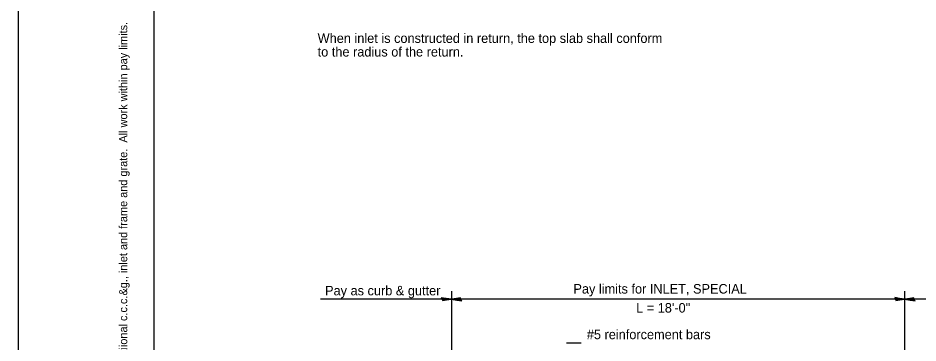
# Model space of a CAD drawing. Extents: x 0 to 2.83, y -0.1 to 1.83.
# Drawn here: x 0 to 1.103, y 0.696 to 1.094 of the extents above; entities that cross this region are included whole.
import ezdxf

# ---------------------------------------------------------------- set-up
doc = ezdxf.new("R2010")
doc.units = 0
for name, color, linetype in [('RD_Pr_Roadway_Dimensions', 7, 'Continuous'), ('RD_Pr_Roadway_Notes', 7, 'Continuous'), ('SH_General_Details', 7, 'Continuous'), ('SH_Printer_Plotting_Border', 7, 'Continuous')]:
    doc.layers.add(name, color=color, linetype=linetype)

msp = doc.modelspace()

# ---------------------------------------------------------------- linework, layer by layer
at = {"layer": 'RD_Pr_Roadway_Dimensions'}
for p, q in [((0.5314, 0.6281), (0.5314, 0.7595)), ((1.0865, 0.6282), (1.0865, 0.7595)), ((1.2582, 0.7495), (0.3705, 0.7495))]:
    msp.add_line(p, q, dxfattribs=at)
for points in [[(0.5196, 0.7497), (0.52, 0.748), (0.5248, 0.7487), (0.5311, 0.7495), (0.5244, 0.7504), (0.5186, 0.7514), (0.5196, 0.7497), (0.5201, 0.7485), (0.5269, 0.7495), (0.5195, 0.7508), (0.5206, 0.7494), (0.5237, 0.7496), (0.5207, 0.75)], [(0.5425, 0.7493), (0.5422, 0.7511), (0.5373, 0.7503), (0.5311, 0.7495), (0.5377, 0.7486), (0.5436, 0.7476), (0.5425, 0.7493), (0.542, 0.7505), (0.5353, 0.7495), (0.5427, 0.7482), (0.5416, 0.7497), (0.5385, 0.7495), (0.5414, 0.749)], [(1.0751, 0.7497), (1.0755, 0.748), (1.0803, 0.7487), (1.0866, 0.7495), (1.0799, 0.7504), (1.0741, 0.7515), (1.0751, 0.7497), (1.0756, 0.7486), (1.0824, 0.7495), (1.075, 0.7508), (1.0761, 0.7494), (1.0792, 0.7496), (1.0762, 0.75)], [(1.098, 0.7494), (1.0976, 0.7511), (1.0927, 0.7503), (1.0865, 0.7495), (1.0932, 0.7486), (1.099, 0.7476), (1.098, 0.7494), (1.0975, 0.7505), (1.0907, 0.7495), (1.0981, 0.7482), (1.097, 0.7497), (1.0939, 0.7495), (1.0969, 0.749)]]:
    msp.add_lwpolyline(points, dxfattribs=at)
at = {"layer": 'RD_Pr_Roadway_Notes'}
msp.add_line((0.6722, 0.696), (0.69, 0.696), dxfattribs=at)
at = {"layer": 'SH_General_Details'}
msp.add_line((0, 1.8333), (0, 0), dxfattribs=at)
msp.add_lwpolyline([(0.1667, 1.7917), (2.7917, 1.7917), (2.7917, 0.0417), (0.1667, 0.0417)], close=True, dxfattribs=at)
at = {"layer": 'SH_Printer_Plotting_Border'}
msp.add_lwpolyline([(0, 0), (2.8333, 0), (2.8333, 1.8333), (0, 1.8333)], close=True, dxfattribs=at)

# ---------------------------------------------------------------- texts
at = {"layer": 'RD_Pr_Roadway_Dimensions'}
for s, height, p in [('Pay as curb & gutter', 0.011667, (0.3762, 0.7543)), ('Pay limits for INLET, SPECIAL', 0.011667, (0.6805, 0.7565)), ('L = 18\'-0"', 0.01167, (0.7573, 0.7332))]:
    msp.add_text(s, height=height, dxfattribs=at).set_placement(p)
at = {"layer": 'RD_Pr_Roadway_Notes'}
msp.add_text('5.  Include District Special Provision.  Pay item includes transitiional c.c.c.&g., inlet and frame and grate.  All work within pay limits.', height=0.01, rotation=90, dxfattribs=at).set_placement((0.1338, 0.3193))
for s, p in [('When inlet is constructed in return, the top slab shall conform', (0.3671, 1.0635)), ('to the radius of the return.', (0.3671, 1.0468)), ('#5 reinforcement bars ', (0.6969, 0.7006))]:
    msp.add_text(s, height=0.011667, dxfattribs=at).set_placement(p)

doc.saveas('drawing.dxf')
